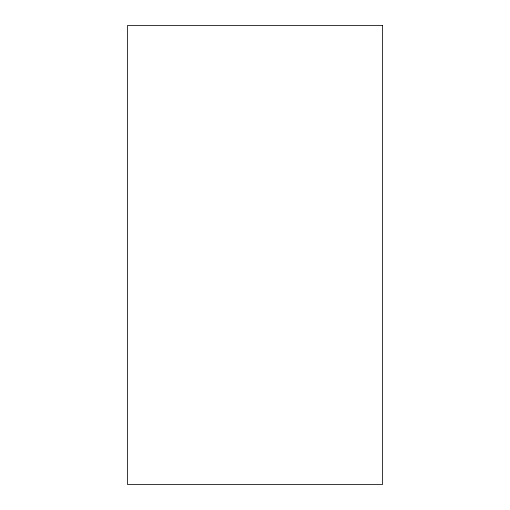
<?xml version="1.0" encoding="UTF-8"?>
<svg xmlns="http://www.w3.org/2000/svg" width="510" height="510" viewBox="0 0 510 510"><rect width="100%" height="100%" fill="white"/><g stroke="black" fill="none" stroke-linecap="round" stroke-linejoin="round"><path stroke-width="0.76" d="M382.5 25.5L127.5 25.5L127.5 484.5L382.5 484.5L382.5 25.5"/></g></svg>
